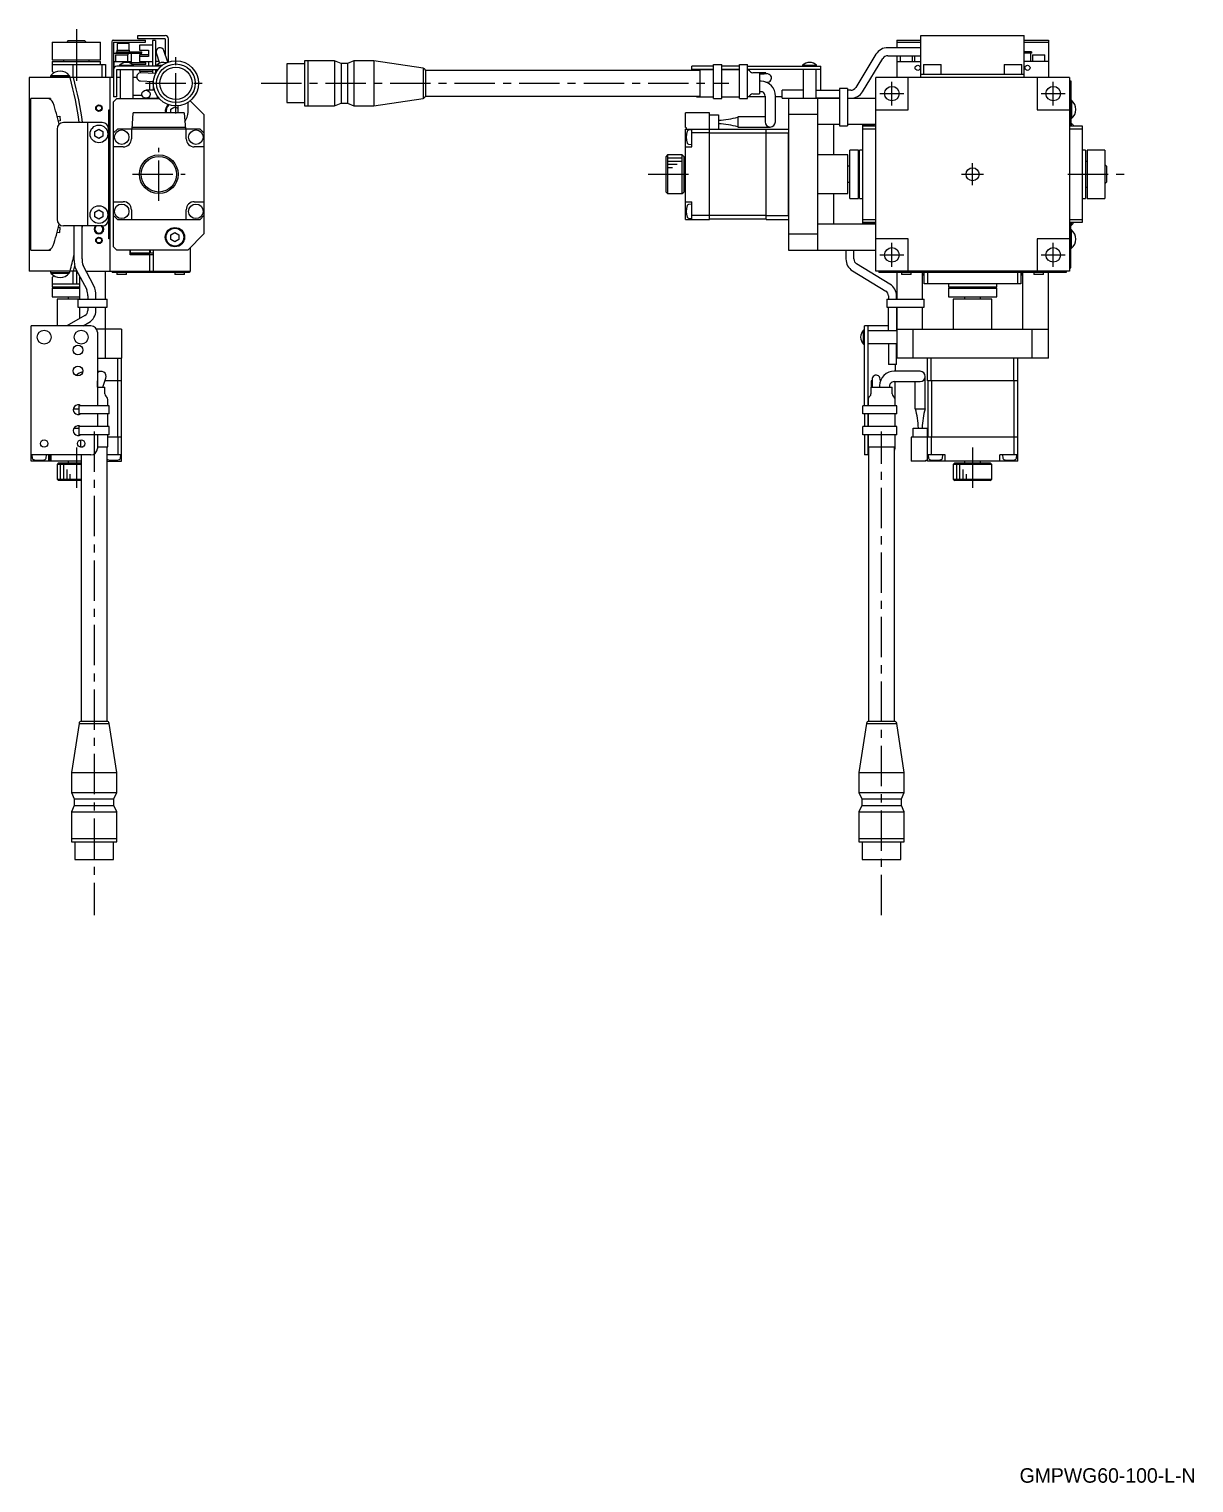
# Model space of a CAD drawing. Extents: x -286 to 426, y 17 to 540.
# Drawn here: x 65.2 to 426.1, y 16.9 to 467.7 of the extents above; entities that cross this region are included whole.
import ezdxf

# ---------------------------------------------------------------- set-up
doc = ezdxf.new("R2010")
doc.units = 0
doc.header["$LTSCALE"] = 10
doc.linetypes.add('CENTER', pattern=[2, 1.25, -0.25, 0.25, -0.25])
doc.layers.add('1', color=7, linetype='CONTINUOUS')
doc.styles.get("Standard").update_dxf_attribs({"font": 'FGP教科書体NT-M'})

msp = doc.modelspace()

# ---------------------------------------------------------------- linework, layer by layer
at = {"layer": '1', "color": 4, "linetype": 'CENTER'}
for p, q in [((79.820665, 467.715653), (79.820665, 451.681254)), ((110.670665, 441.49836), (110.670665, 460.298357)), ((101.270666, 450.898358), (120.070664, 450.898358)), ((137.04325, 450.898358), (282.04325, 450.898358)), ((332.543249, 443.998358), (332.543249, 451.398358)), ((382.543249, 443.998358), (382.543249, 451.398358)), ((328.843249, 447.698358), (336.243249, 447.698358)), ((378.843249, 447.698358), (386.243249, 447.698358)), ((105.370665, 414.498358), (105.370665, 430.898358)), ((357.543249, 419.298358), (357.543249, 426.098358)), ((97.170665, 422.698358), (113.570665, 422.698358)), ((257.04325, 422.698358), (272.04325, 422.698358)), ((354.143249, 422.698358), (360.943249, 422.698358)), ((387.04325, 422.698358), (407.04325, 422.698358)), ((332.543249, 393.998358), (332.543249, 401.398358)), ((382.543249, 393.998358), (382.543249, 401.398358)), ((328.843249, 397.698358), (336.243249, 397.698358)), ((378.843249, 397.698358), (386.243249, 397.698358)), ((85.320665, 342.948359), (85.320665, 192.948359)), ((329.343249, 192.948359), (329.343249, 342.948359)), ((79.820665, 337.948359), (79.820665, 322.948359)), ((357.543249, 337.948359), (357.543249, 322.948359))]:
    msp.add_line(p, q, dxfattribs=at)
at = {"layer": '1', "color": 7, "linetype": 'CONTINUOUS'}
for p, q in [((98.870665, 465.698358), (107.370665, 465.698358)), ((98.870665, 464.698358), (98.870665, 465.698358)), ((107.370665, 464.698358), (98.870665, 464.698358)), ((107.370665, 464.698358), (107.370665, 459.81915)), ((108.370665, 457.509711), (108.370665, 464.698358)), ((341.543249, 452.698358), (341.543249, 465.698358)), ((341.543249, 465.698358), (373.543249, 465.698358)), ((373.543249, 452.698358), (373.543249, 465.698358)), ((72.320665, 463.698358), (87.320665, 463.698358)), ((72.320665, 463.698358), (72.320665, 458.198358)), ((77.320665, 464.198358), (76.820665, 463.698358)), ((77.320665, 464.198358), (82.320665, 464.198358)), ((82.820665, 463.698358), (82.320665, 464.198358)), ((87.320665, 458.198358), (87.320665, 463.698358)), ((90.770665, 463.798358), (90.770665, 452.698358)), ((91.270665, 464.298358), (101.270665, 464.298358)), ((91.370665, 463.698358), (101.270665, 463.698358)), ((91.370665, 463.698358), (91.370665, 446.698358)), ((91.370665, 460.198358), (100.097692, 460.198358)), ((92.21529, 460.198358), (92.21529, 460.698358)), ((92.21529, 460.698358), (100.097692, 460.698358)), ((92.320665, 461.198358), (96.320665, 461.198358)), ((92.320665, 461.198358), (92.320665, 460.698358)), ((96.220665, 463.198358), (92.420665, 463.198358)), ((92.420665, 463.198358), (92.420665, 461.198358)), ((92.993595, 460.198358), (92.993595, 460.698358)), ((95.72454, 460.198358), (95.72454, 459.698358)), ((96.220665, 461.198358), (96.220665, 463.198358)), ((96.320665, 460.698358), (96.320665, 461.198358)), ((96.870665, 456.996435), (96.870665, 460.198358)), ((103.370665, 462.698358), (99.370665, 462.698358)), ((99.370665, 462.698358), (99.370665, 461.198358)), ((99.370665, 461.198358), (102.170665, 461.198358)), ((99.966958, 460.198358), (99.966958, 460.698358)), ((100.097692, 460.198358), (100.097692, 460.698358)), ((101.270665, 463.698358), (101.270665, 464.298358)), ((102.170665, 461.198358), (102.170665, 459.198358)), ((103.370665, 464.198358), (103.370665, 456.198358)), ((104.370665, 464.198358), (103.370665, 464.198358)), ((104.370665, 464.198358), (104.370665, 456.198358)), ((104.581844, 460.312087), (105.617666, 457.124159)), ((108.147642, 457.427857), (106.959486, 461.08463)), ((327.608701, 459.920433), (321.340752, 449.595377)), ((341.543249, 461.948358), (331.2753, 461.948358)), ((334.043249, 464.298358), (334.043249, 461.948358)), ((334.043249, 464.298358), (341.543249, 464.298358)), ((334.043249, 463.698358), (341.543249, 463.698358)), ((373.543249, 464.298358), (381.043249, 464.298358)), ((373.543249, 463.698358), (381.043249, 463.698358)), ((375.848102, 460.698358), (373.543249, 460.698358)), ((375.848102, 460.198358), (373.543249, 460.198358)), ((374.005187, 460.698358), (374.005187, 460.198358)), ((374.35381, 460.698358), (374.35381, 460.198358)), ((375.543249, 460.198358), (375.543249, 457.698358)), ((375.848102, 460.698358), (375.848102, 460.198358)), ((381.043249, 464.298358), (381.043249, 452.698358)), ((72.320665, 458.198358), (87.320665, 458.198358)), ((72.320665, 457.698358), (87.320665, 457.698358)), ((72.320665, 457.698358), (72.320665, 454.698358)), ((72.320665, 456.698358), (88.820665, 456.698358)), ((75.820665, 458.198358), (75.820665, 457.698358)), ((78.820665, 452.698358), (78.820665, 456.698358)), ((79.820665, 456.698358), (79.820665, 452.698358)), ((83.820665, 457.698358), (83.820665, 458.198358)), ((87.320665, 456.698358), (87.320665, 457.698358)), ((87.820665, 452.698358), (87.820665, 456.698358)), ((88.820665, 456.698358), (88.820665, 452.698358)), ((91.370665, 457.698358), (96.870665, 457.698358)), ((91.420665, 457.698358), (91.420665, 455.510608)), ((91.970665, 459.698358), (91.970665, 457.698358)), ((91.970665, 459.698358), (95.770665, 459.698358)), ((106.097921, 456.198358), (92.370665, 456.198358)), ((93.220665, 456.490606), (93.220665, 456.198358)), ((93.220665, 456.490606), (97.520665, 456.490606)), ((95.770665, 457.698358), (95.770665, 459.698358)), ((101.320665, 457.198358), (96.870665, 457.198358)), ((101.320665, 456.698358), (97.296801, 456.698358)), ((97.520665, 456.198358), (97.520665, 456.490606)), ((102.170665, 459.698358), (99.370665, 459.698358)), ((99.370665, 459.698358), (99.370665, 457.698358)), ((102.170665, 459.198358), (99.370665, 459.198358)), ((99.370665, 457.698358), (103.370665, 457.698358)), ((101.320665, 456.698358), (101.320665, 457.198358)), ((102.170665, 457.698358), (102.170665, 456.198358)), ((105.431096, 457.698358), (104.370665, 457.698358)), ((104.720665, 456.490606), (104.720665, 456.198358)), ((104.720665, 456.490606), (106.46035, 456.490606)), ((114.589847, 456.698358), (114.620665, 456.698358)), ((114.620665, 456.677414), (114.620665, 456.698358)), ((145.043251, 456.898356), (145.043251, 444.89836)), ((150.543252, 456.898356), (145.043251, 456.898356)), ((150.543252, 457.898357), (150.543252, 443.898359)), ((151.543254, 457.898357), (150.543252, 457.898357)), ((151.543254, 457.898357), (151.543254, 443.898359)), ((151.593254, 457.898357), (151.543254, 457.848357)), ((151.593254, 457.898357), (151.593254, 443.898359)), ((159.850254, 457.898357), (151.593254, 457.898357)), ((159.850254, 457.898357), (159.850254, 443.898359)), ((161.850254, 457.048358), (159.850254, 457.898357)), ((161.850254, 457.048358), (161.850254, 444.748358)), ((163.850254, 457.048358), (161.850254, 457.048358)), ((165.850254, 457.898357), (163.850254, 457.048358)), ((163.850254, 457.048358), (163.850254, 444.748358)), ((165.850254, 457.898357), (165.850254, 443.898359)), ((172.043253, 457.898357), (165.850254, 457.898357)), ((172.043253, 457.898357), (172.043253, 443.898359)), ((187.277235, 455.582684), (172.043253, 457.898357)), ((187.277235, 455.582684), (187.277235, 446.214033)), ((270.543249, 454.898358), (270.543249, 456.198358)), ((277.293249, 456.198358), (270.543249, 456.198358)), ((277.293253, 456.698358), (279.793253, 456.698359)), ((277.293253, 446.198358), (277.293253, 456.698358)), ((285.293249, 456.198358), (279.793249, 456.198358)), ((279.793253, 446.198359), (279.793253, 456.698359)), ((285.293253, 456.698358), (287.793253, 456.698359)), ((285.293253, 446.198358), (285.293253, 456.698358)), ((287.793249, 456.198358), (310.543249, 456.198358)), ((287.793253, 446.198359), (287.793253, 456.698359)), ((304.893249, 456.490606), (304.893249, 456.198358)), ((304.893249, 456.490606), (309.193249, 456.490606)), ((309.193249, 456.198358), (309.193249, 456.490606)), ((310.543249, 448.770133), (310.543249, 456.198358)), ((323.477797, 448.298058), (329.745746, 458.623114)), ((331.2753, 459.448358), (341.543249, 459.448358)), ((334.043249, 459.448358), (334.043249, 452.698358)), ((334.043249, 457.698358), (341.543249, 457.698358)), ((335.143249, 459.448358), (335.143249, 457.698358)), ((338.943249, 457.698358), (338.943249, 459.448358)), ((339.543249, 459.448358), (339.543249, 457.698358)), ((342.293249, 456.698358), (342.293249, 453.698358)), ((342.293249, 456.698358), (347.793249, 456.698358)), ((347.793249, 453.698358), (347.793249, 456.698358)), ((367.293249, 456.698358), (367.293249, 453.698358)), ((367.293249, 456.698358), (372.793249, 456.698358)), ((372.793249, 453.698358), (372.793249, 456.698358)), ((381.043249, 457.698358), (373.543249, 457.698358)), ((376.143249, 459.698358), (376.143249, 457.698358)), ((376.143249, 459.698358), (379.943249, 459.698358)), ((379.943249, 457.698358), (379.943249, 459.698358)), ((65.170665, 452.698358), (65.170665, 392.698358)), ((91.370665, 452.698358), (65.170665, 452.698358)), ((71.780665, 453.198359), (77.780665, 453.198359)), ((71.780666, 453.198359), (71.780666, 452.698358)), ((71.930665, 453.357914), (77.630665, 453.357914)), ((71.930666, 453.357914), (71.930666, 453.198358)), ((72.320665, 454.698358), (72.858894, 454.160129)), ((77.630665, 453.198358), (77.630665, 453.357914)), ((77.780665, 452.698358), (77.780665, 453.198359)), ((90.170665, 452.698358), (90.170665, 392.698358)), ((92.370665, 455.198358), (105.14708, 455.198358)), ((92.370665, 446.698358), (92.370665, 455.198358)), ((93.370665, 452.698358), (92.370665, 452.698358)), ((93.370665, 455.198358), (93.370665, 446.198358)), ((97.370665, 446.198358), (97.370665, 455.198358)), ((98.536769, 452.698358), (97.370665, 452.698358)), ((99.370665, 455.198358), (99.370665, 454.698358)), ((99.370665, 454.698358), (103.370665, 454.698358)), ((99.727041, 451.64912), (103.69748, 451.510469)), ((104.389333, 453.987833), (99.814289, 454.147597)), ((102.630455, 448.770133), (102.630455, 451.54773)), ((103.370665, 455.198358), (103.370665, 454.023406)), ((103.653889, 451.511991), (103.653889, 448.770133)), ((104.370665, 455.198358), (104.370665, 453.988485)), ((104.870665, 455.198358), (104.870665, 454.81754)), ((188.000909, 454.898358), (188.000909, 446.898358)), ((273.043253, 454.898358), (188.000909, 454.898358)), ((277.293253, 455.198358), (270.543249, 455.198358)), ((273.043253, 455.098358), (273.043253, 446.698358)), ((277.293253, 455.098358), (273.043253, 455.098358)), ((285.293253, 455.198358), (279.793249, 455.198358)), ((285.293253, 455.098358), (279.793249, 455.098358)), ((310.543249, 455.198358), (287.793249, 455.198358)), ((288.750359, 454.491252), (288.436146, 454.805465)), ((291.543249, 454.198358), (289.457466, 454.198358)), ((291.921397, 454.148358), (291.543211, 454.145887)), ((291.543249, 454.198358), (291.543249, 447.598358)), ((294.057335, 453.812347), (291.543249, 454.053412)), ((292.998333, 453.771218), (291.543249, 453.771218)), ((292.024171, 451.546888), (291.543249, 451.546888)), ((293.493249, 454.148358), (291.921397, 454.148358)), ((293.818831, 453.788486), (292.998331, 453.771218)), ((293.493249, 453.866435), (293.493249, 454.148358)), ((305.043249, 455.198358), (305.043249, 446.198358)), ((309.043249, 446.198358), (309.043249, 455.198358)), ((327.543249, 392.698358), (327.543249, 452.698358)), ((387.543249, 452.698358), (327.543249, 452.698358)), ((337.543249, 442.698358), (337.543249, 452.698358)), ((341.543249, 453.698358), (373.543249, 453.698358)), ((377.543249, 452.698358), (377.543249, 442.698358)), ((387.543249, 452.698358), (387.543249, 392.698358)), ((387.543249, 451.698358), (388.043249, 451.698358)), ((388.043249, 451.698358), (388.043249, 437.698358)), ((92.370665, 446.698358), (91.370665, 446.698358)), ((97.370665, 447.198358), (100.184401, 447.198358)), ((100.198842, 447.148358), (97.370665, 447.148358)), ((104.002034, 448.770133), (101.392276, 448.770133)), ((104.870665, 446.979177), (104.870665, 446.198358)), ((188.000909, 446.898358), (273.043253, 446.898358)), ((272.543249, 446.698358), (277.293249, 446.698358)), ((279.793249, 446.698358), (285.293249, 446.698358)), ((293.243249, 446.698358), (287.793249, 446.698358)), ((288.436146, 446.991252), (288.750359, 447.305465)), ((289.457466, 447.598358), (291.543249, 447.598358)), ((291.543249, 448.346888), (292.024171, 448.346888)), ((292.024171, 448.346888), (292.15329, 448.33892)), ((292.15329, 448.33892), (292.292315, 448.312214)), ((292.292315, 448.312214), (292.424769, 448.268317)), ((292.424769, 448.268317), (292.548125, 448.209664)), ((292.548125, 448.209664), (292.661373, 448.138614)), ((293.243249, 446.946888), (293.243249, 438.946888)), ((296.443249, 438.946888), (296.443249, 446.946888)), ((298.543249, 446.698358), (296.443249, 446.698358)), ((298.543249, 446.270133), (298.543249, 448.770133)), ((305.043249, 448.770133), (298.543249, 448.770133)), ((309.043249, 448.770133), (316.293249, 448.770133)), ((318.793249, 449.270133), (316.293249, 449.270133)), ((316.293249, 449.270133), (316.293249, 437.698358)), ((318.793249, 449.270133), (318.793249, 437.698358)), ((319.811198, 448.770133), (318.793249, 448.770133)), ((71.820665, 446.198358), (65.720665, 446.198358)), ((65.720665, 399.198358), (65.720665, 446.198358)), ((71.820665, 446.198358), (71.820665, 445.876287)), ((89.870665, 442.698358), (90.170665, 442.698358)), ((89.870665, 402.698358), (89.870665, 442.698358)), ((92.370665, 446.198358), (91.370665, 445.198358)), ((91.370665, 400.198358), (91.370665, 445.198358)), ((92.370665, 446.198358), (105.483181, 446.198358)), ((101.392276, 446.270133), (104.870665, 446.270133)), ((102.580446, 446.198358), (102.580446, 446.270133)), ((102.641127, 446.270133), (102.641127, 446.198358)), ((103.653889, 446.270133), (103.653889, 446.198358)), ((109.120665, 442.920046), (110.370665, 443.641734)), ((109.120665, 441.698358), (109.120665, 442.920046)), ((110.370665, 443.641734), (111.235206, 443.142591)), ((111.235206, 443.921161), (111.235206, 441.946888)), ((114.435206, 441.946888), (114.435206, 444.996815)), ((119.370665, 441.198358), (115.095093, 445.47393)), ((115.170665, 445.398358), (115.170665, 445.536457)), ((145.043251, 444.89836), (150.543252, 444.89836)), ((150.543252, 443.898359), (151.543254, 443.898359)), ((151.543254, 443.948359), (151.593254, 443.898359)), ((151.593254, 443.898359), (159.850254, 443.898359)), ((159.850254, 443.898359), (161.850254, 444.748358)), ((161.850254, 444.748358), (163.850254, 444.748358)), ((163.850254, 444.748358), (165.850254, 443.898359)), ((165.850254, 443.898359), (172.043253, 443.898359)), ((172.043253, 443.898359), (187.277235, 446.214033)), ((277.293253, 446.198358), (279.793253, 446.198359)), ((285.293253, 446.198358), (287.793253, 446.198359)), ((298.543249, 446.270133), (305.043249, 446.270133)), ((316.293249, 446.198358), (300.543249, 446.198358)), ((300.543249, 446.198358), (300.543249, 399.198358)), ((316.293249, 446.270133), (309.043249, 446.270133)), ((309.543249, 399.198358), (309.543249, 446.198358)), ((318.793249, 446.270133), (319.811198, 446.270133)), ((327.543249, 446.198358), (318.793249, 446.198358)), ((327.543249, 442.698358), (337.543249, 442.698358)), ((377.543249, 442.698358), (387.543249, 442.698358)), ((388.043249, 445.798358), (387.543249, 445.798358)), ((388.202804, 445.648358), (388.043249, 445.648358)), ((388.202804, 445.648358), (388.202804, 439.948358)), ((73.881157, 440.64433), (74.667529, 440.726981)), ((74.824322, 439.235198), (74.253837, 439.175238)), ((74.667529, 440.726981), (74.824322, 439.235198)), ((87.820665, 438.698358), (75.820665, 438.698358)), ((83.320665, 438.698358), (83.320665, 406.698358)), ((97.120665, 436.698358), (97.470295, 441.698358)), ((113.271031, 441.698358), (97.470299, 441.698358)), ((113.271035, 441.698358), (113.620665, 436.698358)), ((119.370665, 441.198358), (119.370665, 404.198358)), ((276.043249, 441.698358), (268.543249, 441.698358)), ((268.543249, 437.198358), (268.543249, 441.698358)), ((276.043249, 408.698358), (276.043249, 441.698358)), ((276.043249, 441.098358), (278.843249, 441.098358)), ((278.843249, 441.098358), (278.843249, 436.698358)), ((284.843249, 440.546888), (284.843249, 437.346888)), ((293.243249, 440.546888), (284.843249, 440.546888)), ((284.843249, 437.346888), (294.843249, 437.346888)), ((309.543249, 441.198358), (300.543249, 441.198358)), ((309.543249, 438.198358), (316.293249, 438.198358)), ((314.543249, 428.698358), (314.543249, 438.198358)), ((316.293249, 437.698358), (318.793249, 437.698358)), ((318.793249, 438.198358), (327.543249, 438.198358)), ((326.385367, 437.948358), (323.543249, 437.948358)), ((323.543249, 407.448358), (323.543249, 437.948358)), ((323.543249, 437.698358), (327.543249, 437.698358)), ((326.543249, 438.128179), (326.543249, 438.198358)), ((326.883695, 437.698358), (326.883695, 438.198358)), ((327.04325, 437.698358), (327.04325, 438.198358)), ((387.543249, 439.798358), (388.043249, 439.798358)), ((387.543249, 437.698358), (391.543249, 437.698358)), ((388.04325, 438.598358), (387.54325, 438.598358)), ((388.043249, 439.948358), (388.202804, 439.948358)), ((388.202805, 438.448358), (388.04325, 438.448358)), ((388.202805, 437.698358), (388.202805, 438.448358)), ((391.543249, 437.698358), (391.543249, 407.698358)), ((73.820665, 436.698358), (73.820665, 408.698358)), ((85.570665, 435.920046), (86.820665, 436.641734)), ((85.570665, 434.476671), (85.570665, 435.920046)), ((86.820665, 433.754983), (85.570665, 434.476671)), ((86.820665, 436.641734), (88.070665, 435.920046)), ((88.070665, 434.476671), (86.820665, 433.754983)), ((88.070665, 435.920046), (88.070665, 434.476671)), ((89.820665, 436.698358), (89.820665, 408.698358)), ((92.570665, 436.698358), (91.370665, 435.498358)), ((118.170665, 436.698358), (92.570665, 436.698358)), ((96.870665, 436.698358), (96.870665, 433.698358)), ((113.585702, 437.198358), (97.155628, 437.198358)), ((113.870665, 433.698358), (113.870665, 436.698358)), ((119.370665, 435.498358), (118.170665, 436.698358)), ((268.543249, 437.198358), (268.843249, 437.198358)), ((268.543249, 436.698358), (278.843249, 436.698358)), ((268.543249, 408.698358), (268.543249, 436.698358)), ((268.843249, 437.198358), (268.843249, 436.698358)), ((270.543249, 436.448358), (269.557969, 436.362158)), ((270.543249, 431.198358), (270.543249, 436.698358)), ((276.043249, 435.498358), (270.543249, 435.498358)), ((293.543249, 436.598358), (276.043249, 436.598358)), ((293.543249, 435.456937), (276.043249, 435.456937)), ((293.543249, 436.698358), (300.443249, 436.698358)), ((293.543249, 408.698358), (293.543249, 436.698358)), ((293.543249, 435.498358), (300.493249, 435.498358)), ((300.543249, 436.598358), (300.443249, 436.698358)), ((300.493249, 435.498358), (300.543249, 435.548358)), ((300.493249, 409.898358), (300.493249, 435.498358)), ((327.543249, 436.698358), (323.543249, 436.698358)), ((391.543249, 436.698358), (387.543249, 436.698358)), ((94.370665, 431.198358), (91.370665, 431.198358)), ((119.370665, 431.198358), (116.370665, 431.198358)), ((263.043249, 428.698358), (262.543249, 428.198358)), ((267.543249, 428.698358), (263.043249, 428.698358)), ((263.043249, 428.698358), (263.043249, 416.698358)), ((268.043249, 428.198358), (267.543249, 428.698358)), ((267.543249, 416.698358), (267.543249, 428.698358)), ((268.543249, 431.198358), (270.543249, 431.198358)), ((269.557969, 432.034559), (270.543249, 431.948358)), ((318.843249, 428.698358), (309.543249, 428.698358)), ((318.843249, 416.698358), (318.843249, 428.698358)), ((319.543249, 415.198358), (319.543249, 430.198358)), ((322.243249, 430.198358), (319.543249, 430.198358)), ((322.243249, 415.198358), (322.243249, 430.198358)), ((322.543249, 415.198358), (322.543249, 430.198358)), ((323.543249, 430.198358), (322.543249, 430.198358)), ((392.543249, 430.198358), (391.543249, 430.198358)), ((392.543249, 430.198358), (392.543249, 415.198358)), ((393.043249, 430.198358), (393.043249, 415.198358)), ((398.543249, 430.198358), (393.043249, 430.198358)), ((398.543249, 430.198358), (398.543249, 415.198358)), ((262.543249, 417.198358), (262.543249, 428.198358)), ((268.043249, 428.198358), (268.043249, 417.198358)), ((268.543249, 425.198358), (268.043249, 425.198358)), ((319.543249, 425.198358), (318.843249, 425.198358)), ((322.543249, 426.698358), (322.243249, 426.698358)), ((393.043249, 426.698358), (392.543249, 426.698358)), ((399.043249, 425.198358), (398.543249, 425.698358)), ((399.043249, 425.198358), (399.043249, 420.198358)), ((268.043249, 420.198358), (268.543249, 420.198358)), ((318.843249, 420.198358), (319.543249, 420.198358)), ((398.543249, 419.698358), (399.043249, 420.198358)), ((262.543249, 417.198358), (263.043249, 416.698358)), ((263.043249, 416.698358), (267.543249, 416.698358)), ((267.543249, 416.698358), (268.043249, 417.198358)), ((309.543249, 416.698358), (318.843249, 416.698358)), ((314.543249, 407.198358), (314.543249, 416.698358)), ((319.543249, 415.198358), (322.243249, 415.198358)), ((322.243249, 418.698358), (322.543249, 418.698358)), ((322.543249, 415.198358), (323.543249, 415.198358)), ((391.543249, 415.198358), (392.543249, 415.198358)), ((392.543249, 418.698358), (393.043249, 418.698358)), ((393.043249, 415.198358), (398.543249, 415.198358)), ((85.570665, 410.920046), (86.820665, 411.641734)), ((85.570665, 409.476671), (85.570665, 410.920046)), ((86.820665, 411.641734), (88.070665, 410.920046)), ((88.070665, 410.920046), (88.070665, 409.476671)), ((91.370665, 414.198358), (94.370665, 414.198358)), ((96.870665, 411.698358), (96.870665, 408.698358)), ((113.870665, 408.698358), (113.870665, 411.698358)), ((116.370665, 414.198358), (119.370665, 414.198358)), ((268.543249, 414.198358), (270.543249, 414.198358)), ((270.543249, 413.448358), (269.557969, 413.362158)), ((270.543249, 408.698358), (270.543249, 414.198358)), ((74.824322, 406.161519), (74.253837, 406.221479)), ((74.667529, 404.669736), (74.824322, 406.161519)), ((87.820665, 406.698358), (75.820665, 406.698358)), ((79.070665, 406.698358), (79.070665, 396.430409)), ((81.570665, 396.430409), (81.570665, 406.698358)), ((86.820665, 408.754983), (85.570665, 409.476671)), ((88.070665, 409.476671), (86.820665, 408.754983)), ((91.370665, 409.898358), (92.570665, 408.698358)), ((92.570665, 408.698358), (118.170665, 408.698358)), ((118.170665, 408.698358), (119.370665, 409.898358)), ((268.543249, 408.698358), (276.043249, 408.698358)), ((269.557969, 409.034559), (270.543249, 408.948358)), ((276.043249, 409.898358), (270.543249, 409.898358)), ((293.543249, 409.93978), (276.043249, 409.93978)), ((293.543249, 408.798358), (276.043249, 408.798358)), ((293.543249, 409.898358), (300.493249, 409.898358)), ((293.543249, 408.698358), (300.443249, 408.698358)), ((300.443249, 408.698358), (300.543249, 408.798358)), ((300.543249, 409.848358), (300.493249, 409.898358)), ((327.543249, 407.198358), (309.543249, 407.198358)), ((323.543249, 408.698358), (327.543249, 408.698358)), ((327.543249, 407.698358), (323.543249, 407.698358)), ((323.543249, 407.448358), (326.385366, 407.448358)), ((326.543249, 407.198358), (326.543249, 407.268537)), ((326.883695, 407.698358), (326.883695, 407.198358)), ((327.04325, 407.698358), (327.04325, 407.198358)), ((387.543249, 408.698358), (391.543249, 408.698358)), ((391.543249, 407.698358), (387.543249, 407.698358)), ((387.54325, 406.798358), (388.04325, 406.798358)), ((388.043249, 393.698358), (388.043249, 407.698358)), ((388.04325, 406.948358), (388.202805, 406.948358)), ((388.202805, 407.698358), (388.202805, 406.948358)), ((73.881157, 404.752387), (74.667529, 404.669736)), ((90.170665, 402.698358), (89.870665, 402.698358)), ((109.120665, 403.920046), (110.370665, 404.641734)), ((109.120665, 402.476671), (109.120665, 403.920046)), ((110.370665, 401.754983), (109.120665, 402.476671)), ((110.370665, 404.641734), (111.620665, 403.920046)), ((111.620665, 402.476671), (110.370665, 401.754983)), ((111.620665, 403.920046), (111.620665, 402.476671)), ((114.370665, 399.198358), (119.370665, 404.198358)), ((300.543249, 404.198358), (309.543249, 404.198358)), ((337.543249, 402.698358), (327.543249, 402.698358)), ((337.543249, 392.698358), (337.543249, 402.698358)), ((387.543249, 402.698358), (377.543249, 402.698358)), ((377.543249, 402.698358), (377.543249, 392.698358)), ((388.043249, 405.598358), (387.543249, 405.598358)), ((388.202804, 405.448358), (388.043249, 405.448358)), ((388.202804, 399.748358), (388.202804, 405.448358)), ((65.720665, 399.198358), (71.820665, 399.198358)), ((71.820665, 399.198358), (71.820665, 399.52043)), ((91.370665, 400.198358), (92.370665, 399.198358)), ((114.370665, 399.198358), (92.370665, 399.198358)), ((96.482259, 397.698358), (96.482259, 399.198358)), ((103.653889, 397.698358), (96.482259, 397.698358)), ((96.493398, 398.199633), (96.493398, 399.198358)), ((96.493398, 398.199633), (96.532249, 398.248358)), ((103.653889, 398.198358), (96.493689, 398.198358)), ((96.532249, 399.198358), (96.532249, 398.248358)), ((96.532249, 398.248358), (102.580446, 398.248358)), ((97.219657, 398.198358), (97.203997, 397.698358)), ((97.828309, 397.698358), (97.814609, 398.198358)), ((99.864214, 398.198358), (99.864214, 397.698358)), ((102.580446, 398.248358), (102.580446, 399.198358)), ((102.641127, 398.19949), (102.580446, 398.248358)), ((102.630455, 392.698358), (102.630455, 397.698358)), ((102.641127, 399.198358), (102.641127, 398.19949)), ((103.653889, 399.198358), (103.653889, 392.698358)), ((115.170665, 392.698358), (115.170665, 399.998358)), ((300.543249, 399.198358), (327.543249, 399.198358)), ((318.293249, 399.198358), (318.293249, 396.430409)), ((320.793249, 396.430409), (320.793249, 399.198358)), ((387.543249, 399.598358), (388.043249, 399.598358)), ((388.043249, 399.748358), (388.202804, 399.748358)), ((79.973346, 392.698358), (65.170665, 392.698358)), ((71.780665, 392.698359), (71.780665, 392.198358)), ((71.780665, 392.198359), (77.780665, 392.198359)), ((71.930665, 392.198359), (71.930665, 392.038803)), ((77.630665, 392.038803), (77.630665, 392.198359)), ((77.780665, 392.198358), (77.780665, 392.698359)), ((78.820665, 388.698358), (78.820665, 392.698358)), ((79.68212, 393.242468), (83.036934, 386.974519)), ((79.820665, 392.698358), (79.820665, 388.698358)), ((85.241075, 388.154249), (81.886261, 394.422198)), ((82.808917, 392.698358), (115.170665, 392.698358)), ((88.820665, 383.948358), (88.820665, 392.698358)), ((90.870665, 392.698358), (90.870665, 392.198358)), ((114.870665, 392.198358), (90.870665, 392.198358)), ((92.370665, 392.198358), (92.370665, 391.598358)), ((95.370665, 391.598358), (95.370665, 392.198358)), ((103.798582, 392.698358), (103.798582, 392.198358)), ((110.370665, 392.198358), (110.370665, 391.598358)), ((113.370665, 391.598358), (113.370665, 392.198358)), ((114.870665, 392.698358), (114.870665, 392.198358)), ((320.321174, 392.76381), (330.64623, 386.495861)), ((331.943549, 388.632907), (321.618493, 394.900856)), ((387.543249, 392.698358), (327.543249, 392.698358)), ((328.543249, 392.698358), (328.543249, 392.198358)), ((386.543249, 392.198358), (328.543249, 392.198358)), ((334.043249, 392.198358), (334.043249, 383.948358)), ((335.543249, 392.198358), (335.543249, 391.598358)), ((338.543249, 391.598358), (338.543249, 392.198358)), ((342.043249, 383.948358), (342.043249, 392.198358)), ((342.543249, 388.698358), (342.543249, 392.198358)), ((343.543249, 392.198358), (343.543249, 388.698358)), ((371.543249, 388.698358), (371.543249, 392.198358)), ((372.543249, 392.198358), (372.543249, 388.698358)), ((373.043249, 392.198358), (373.043249, 374.698358)), ((376.543249, 392.198358), (376.543249, 391.598358)), ((379.543249, 391.598358), (379.543249, 392.198358)), ((381.043249, 365.698358), (381.043249, 392.198358)), ((386.543249, 392.698358), (386.543249, 392.198358)), ((387.543249, 393.698358), (388.043249, 393.698358)), ((71.930665, 392.038804), (77.630665, 392.038804)), ((72.858894, 391.236587), (72.320665, 390.698358)), ((72.320665, 390.698358), (72.320665, 387.698358)), ((72.320665, 388.698358), (80.820665, 388.698358)), ((80.820665, 387.698358), (72.320665, 387.698358)), ((75.820665, 387.698358), (75.820665, 387.398358)), ((80.820665, 391.115274), (80.820665, 383.948358)), ((95.370665, 391.598358), (92.370665, 391.598358)), ((113.370665, 391.598358), (110.370665, 391.598358)), ((338.543249, 391.598358), (335.543249, 391.598358)), ((342.543249, 392.038803), (342.043249, 392.038803)), ((372.543249, 388.698358), (342.543249, 388.698358)), ((350.043249, 388.698358), (350.043249, 387.698358)), ((365.043249, 387.698358), (350.043249, 387.698358)), ((353.543249, 387.698358), (353.543249, 387.398358)), ((361.543249, 387.398358), (361.543249, 387.698358)), ((365.043249, 387.698358), (365.043249, 388.698358)), ((372.543249, 392.038803), (373.043249, 392.038803)), ((379.543249, 391.598358), (376.543249, 391.598358)), ((72.320665, 387.398358), (80.820665, 387.398358)), ((72.320665, 387.398358), (72.320665, 384.698358)), ((72.320665, 384.698358), (80.820665, 384.698358)), ((73.820665, 383.998358), (73.820665, 375.698358)), ((80.820665, 383.998358), (73.820665, 383.998358)), ((77.320665, 384.698358), (77.320665, 383.998358)), ((80.320665, 383.948358), (80.320665, 381.448358)), ((80.320665, 383.948358), (89.320665, 383.948358)), ((83.35253, 384.966308), (83.35253, 383.948358)), ((85.85253, 383.948358), (85.85253, 384.966308)), ((89.320665, 381.448358), (89.320665, 383.948358)), ((330.971475, 383.948358), (330.971475, 381.448358)), ((330.971475, 383.948358), (342.543249, 383.948358)), ((331.471475, 384.966308), (331.471475, 383.948358)), ((333.971475, 383.948358), (333.971475, 384.966308)), ((342.543249, 381.448358), (342.543249, 383.948358)), ((350.043249, 387.398358), (365.043249, 387.398358)), ((350.043249, 387.398358), (350.043249, 384.698358)), ((350.043249, 384.698358), (365.043249, 384.698358)), ((363.543249, 383.998358), (351.543249, 383.998358)), ((351.543249, 383.998358), (351.543249, 374.698358)), ((355.043249, 384.698358), (355.043249, 383.998358)), ((360.043249, 383.998358), (360.043249, 384.698358)), ((363.543249, 374.698358), (363.543249, 383.998358)), ((365.043249, 384.698358), (365.043249, 387.398358)), ((82.47753, 378.914865), (76.906378, 375.698358)), ((80.320665, 381.448358), (89.320665, 381.448358)), ((80.820665, 381.448358), (80.820665, 377.958273)), ((83.35253, 381.448358), (83.35253, 380.430409)), ((85.85253, 380.430409), (85.85253, 381.448358)), ((88.820665, 365.698358), (88.820665, 381.448358)), ((330.971475, 381.448358), (342.543249, 381.448358)), ((331.471475, 374.198358), (331.471475, 381.448358)), ((333.971475, 381.448358), (333.971475, 374.198358)), ((334.043249, 381.448358), (334.043249, 365.698358)), ((342.043249, 374.698358), (342.043249, 381.448358)), ((84.320665, 375.698358), (65.820665, 375.698358)), ((65.820665, 333.698358), (65.820665, 375.698358)), ((81.906378, 375.698358), (83.72753, 376.749801)), ((93.820665, 374.698358), (86.052716, 374.698358)), ((93.820665, 374.698358), (93.820665, 365.698358)), ((324.043249, 374.348358), (323.751001, 374.348358)), ((323.751001, 370.048358), (323.751001, 374.348358)), ((331.471475, 375.698358), (324.043249, 375.698358)), ((324.043249, 350.948358), (324.043249, 375.698358)), ((325.043249, 375.698358), (325.043249, 350.948362)), ((334.043249, 374.198358), (325.043249, 374.198358)), ((334.043249, 374.698358), (381.043249, 374.698358)), ((339.043249, 374.698358), (339.043249, 365.698358)), ((376.043249, 365.698358), (376.043249, 374.698358)), ((86.320665, 373.698358), (86.320665, 350.948358)), ((323.751001, 370.048358), (324.043249, 370.048358)), ((325.043249, 370.198358), (334.043249, 370.198358)), ((331.471475, 370.198358), (331.471475, 363.698358)), ((333.971475, 363.698358), (333.971475, 370.198358)), ((86.320665, 365.698358), (93.820665, 365.698358)), ((92.620665, 365.598358), (86.320665, 365.598358)), ((92.720665, 365.698358), (92.620665, 365.598358)), ((92.620665, 358.698358), (92.620665, 365.598358)), ((93.820665, 365.648358), (93.770665, 365.698358)), ((93.820665, 358.698358), (93.820665, 365.648358)), ((381.043249, 365.698358), (334.043249, 365.698358)), ((343.643249, 365.698358), (343.543249, 365.598358)), ((343.543249, 358.698358), (343.543249, 365.598358)), ((344.743249, 365.648358), (344.693249, 365.698358)), ((344.743249, 358.698358), (344.743249, 365.648358)), ((370.343249, 365.648358), (344.743249, 365.648358)), ((370.393249, 365.698358), (370.343249, 365.648358)), ((370.343249, 358.698358), (370.343249, 365.648358)), ((371.543249, 365.598358), (371.443249, 365.698358)), ((371.543249, 358.698358), (371.543249, 365.598358)), ((86.320665, 361.598358), (87.485206, 361.598358)), ((333.971475, 363.698358), (331.471475, 363.698358)), ((341.29472, 361.598358), (333.29472, 361.598358)), ((333.543249, 363.698358), (333.543249, 361.598358)), ((86.320665, 356.698358), (88.620665, 356.698358)), ((86.370547, 358.153442), (86.321053, 358.622837)), ((86.370547, 356.698358), (86.370547, 358.153442)), ((87.98676, 356.698281), (88.988714, 359.451126)), ((88.620665, 354.612576), (88.620665, 356.698358)), ((93.820665, 358.698358), (88.714729, 358.698358)), ((92.579244, 358.698358), (92.579244, 341.198358)), ((93.720665, 358.698358), (93.720665, 341.198358)), ((326.043249, 356.698358), (332.643249, 356.698358)), ((326.043249, 356.698358), (326.043249, 354.612576)), ((326.093249, 358.648358), (326.093249, 357.076506)), ((326.375173, 358.648358), (326.093249, 358.648358)), ((326.093249, 357.076506), (326.095721, 356.698321)), ((326.42926, 359.212445), (326.188196, 356.698358)), ((326.453122, 358.973941), (326.470389, 358.153441)), ((326.470389, 358.153442), (326.470389, 356.698358)), ((328.69472, 357.179281), (328.69472, 356.698358)), ((331.89472, 357.179281), (331.902687, 357.3084)), ((331.89472, 356.698358), (331.89472, 357.179281)), ((331.902687, 357.3084), (331.929394, 357.447425)), ((331.929394, 357.447425), (331.973291, 357.579879)), ((331.973291, 357.579879), (332.031944, 357.703234)), ((332.031944, 357.703234), (332.102993, 357.816483)), ((332.643249, 354.612576), (332.643249, 356.698358)), ((333.29472, 358.398358), (341.29472, 358.398358)), ((333.543249, 350.948358), (333.543249, 358.398358)), ((339.69472, 358.398358), (339.69472, 349.998358)), ((342.89472, 349.998358), (342.89472, 359.998358)), ((371.543249, 358.698358), (343.543249, 358.698358)), ((343.643249, 358.698358), (343.643249, 341.198358)), ((344.78467, 358.698358), (344.78467, 341.198358)), ((370.301828, 358.698358), (370.301828, 341.198358)), ((371.443249, 358.698358), (371.443249, 341.198358)), ((89.227772, 353.591255), (88.913558, 353.905469)), ((89.520665, 350.948358), (89.520665, 352.884148)), ((325.143249, 352.884148), (325.143249, 350.948362)), ((325.750356, 353.905469), (325.436142, 353.591255)), ((333.250356, 353.591255), (332.936142, 353.905469)), ((78.850971, 349.998358), (80.620665, 349.998358)), ((80.620665, 350.948362), (80.620665, 348.448362)), ((90.020665, 350.948362), (80.620665, 350.948362)), ((90.020665, 348.448362), (80.620665, 348.448362)), ((81.029496, 348.376858), (81.021731, 348.448122)), ((81.120665, 350.967216), (81.120665, 350.948358)), ((81.120665, 348.448358), (81.120665, 348.429501)), ((86.320665, 348.448362), (86.320665, 344.448358)), ((89.520665, 344.448358), (89.520665, 348.448358)), ((90.020665, 348.448362), (90.020665, 350.948362)), ((323.543249, 348.448362), (323.543249, 350.948362)), ((334.043249, 350.948362), (323.543249, 350.948362)), ((334.043249, 348.448362), (323.543249, 348.448362)), ((324.043249, 348.448362), (324.043249, 344.448358)), ((325.043249, 348.448362), (325.043249, 344.448362)), ((325.143249, 348.448362), (325.143249, 344.448362)), ((333.543249, 344.448358), (333.543249, 348.448358)), ((334.043249, 348.448362), (334.043249, 350.948362)), ((339.69472, 349.998358), (342.89472, 349.998358)), ((79.051807, 343.998358), (80.620665, 343.998358)), ((80.620665, 344.448362), (80.620665, 341.948362)), ((90.020665, 344.448362), (80.620665, 344.448362)), ((81.120665, 344.467216), (81.120665, 344.448358)), ((90.020665, 341.948362), (90.020665, 344.448362)), ((323.543249, 341.948362), (323.543249, 344.448362)), ((334.043249, 344.448362), (323.543249, 344.448362)), ((334.043249, 341.948362), (334.043249, 344.448362)), ((339.143249, 341.198358), (339.143249, 343.998358)), ((339.143249, 343.998358), (343.543249, 343.998358)), ((343.543249, 333.698358), (343.543249, 343.998358)), ((90.020665, 341.948362), (80.620665, 341.948362)), ((81.120665, 341.948358), (81.120665, 341.929501)), ((81.120665, 340.330834), (81.120665, 338.198362)), ((81.120665, 338.198362), (81.888562, 338.198362)), ((81.320665, 338.198362), (81.320665, 338.048358)), ((86.320665, 341.948362), (86.320665, 337.698358)), ((86.320665, 338.198362), (89.520665, 338.198362)), ((89.320665, 253.156019), (89.320665, 338.198362)), ((89.520665, 338.198362), (89.520665, 341.948358)), ((93.820665, 341.198358), (89.520665, 341.198358)), ((92.620665, 341.198358), (92.620665, 335.698358)), ((93.820665, 333.698358), (93.820665, 341.198358)), ((334.043249, 341.948362), (323.543249, 341.948362)), ((324.043249, 341.948362), (324.043249, 335.698358)), ((325.043249, 341.948362), (325.043249, 335.698358)), ((325.143249, 341.948362), (325.143249, 338.198362)), ((325.143249, 338.198362), (333.543249, 338.198362)), ((325.343249, 338.198362), (325.343249, 253.156019)), ((333.343249, 253.156019), (333.343249, 338.198362)), ((333.543249, 337.698358), (333.543249, 341.948358)), ((338.543249, 341.198358), (338.543249, 333.698358)), ((371.543249, 341.198358), (338.543249, 341.198358)), ((344.743249, 341.198358), (344.743249, 335.698358)), ((370.343249, 341.198358), (370.343249, 335.698358)), ((371.543249, 333.698358), (371.543249, 341.198358)), ((84.320665, 335.698358), (65.820665, 335.698358)), ((81.320665, 333.698358), (65.820665, 333.698358)), ((66.070665, 335.698358), (66.156866, 334.713079)), ((70.484464, 334.713079), (70.570665, 335.698358)), ((71.320665, 333.698358), (71.320665, 335.698358)), ((71.570665, 335.698358), (71.570665, 333.998358)), ((71.570665, 333.998358), (71.605628, 333.998358)), ((71.605628, 333.698358), (71.605628, 333.998358)), ((71.920299, 335.698358), (71.920299, 333.698358)), ((77.320665, 333.698358), (77.320665, 333.198358)), ((81.320665, 335.698358), (81.320665, 253.156019)), ((93.820665, 335.698358), (89.320665, 335.698358)), ((89.320665, 333.698358), (93.820665, 333.698358)), ((93.484464, 334.713079), (93.570665, 335.698358)), ((325.343249, 335.698358), (324.043249, 335.698358)), ((343.043249, 333.698358), (338.543249, 333.698358)), ((343.043249, 333.998358), (343.543249, 333.998358)), ((343.043249, 333.698358), (343.043249, 333.998358)), ((349.043249, 335.698358), (343.543249, 335.698358)), ((371.543249, 333.698358), (343.543249, 333.698358)), ((343.793249, 335.698358), (343.87945, 334.713079)), ((348.207048, 334.713079), (348.293249, 335.698358)), ((349.043249, 333.698358), (349.043249, 335.698358)), ((355.043249, 333.698358), (355.043249, 333.198358)), ((360.043249, 333.198358), (360.043249, 333.698358)), ((366.043249, 333.698358), (366.043249, 335.698358)), ((371.543249, 335.698358), (366.043249, 335.698358)), ((366.793249, 335.698358), (366.87945, 334.713079)), ((371.207048, 334.713079), (371.293249, 335.698358)), ((74.320665, 333.198358), (73.820665, 332.698358)), ((81.320665, 332.698358), (73.820665, 332.698358)), ((73.820665, 332.698358), (73.820665, 328.198358)), ((74.320665, 333.198358), (81.320665, 333.198358)), ((352.043249, 333.198358), (351.543249, 332.698358)), ((351.543249, 332.698358), (351.543249, 328.198358)), ((363.543249, 332.698358), (351.543249, 332.698358)), ((352.043249, 333.198358), (363.043249, 333.198358)), ((363.543249, 332.698358), (363.043249, 333.198358)), ((363.543249, 328.198358), (363.543249, 332.698358)), ((73.820665, 328.198358), (81.320665, 328.198358)), ((73.820665, 328.198358), (74.320665, 327.698358)), ((81.320665, 327.698358), (74.320665, 327.698358)), ((351.543249, 328.198358), (352.043249, 327.698358)), ((351.543249, 328.198358), (363.543249, 328.198358)), ((363.043249, 327.698358), (352.043249, 327.698358)), ((363.043249, 327.698358), (363.543249, 328.198358)), ((81.320665, 253.156019), (89.320665, 253.156019)), ((325.343249, 253.156019), (333.343249, 253.156019)), ((80.636339, 252.432345), (78.320666, 237.198362)), ((80.636339, 252.432345), (90.004991, 252.432345)), ((92.320664, 237.198362), (90.004991, 252.432345)), ((324.658923, 252.432345), (322.34325, 237.198362)), ((324.658923, 252.432345), (334.027575, 252.432345)), ((336.343248, 237.198362), (334.027575, 252.432345)), ((78.320666, 237.198362), (78.320666, 231.005363)), ((78.320666, 237.198362), (92.320664, 237.198362)), ((92.320664, 231.005363), (92.320664, 237.198362)), ((322.34325, 237.198362), (336.343248, 237.198362)), ((322.34325, 237.198362), (322.34325, 231.005363)), ((336.343248, 231.005363), (336.343248, 237.198362)), ((78.320666, 231.005363), (79.170665, 229.005363)), ((78.320666, 231.005363), (92.320664, 231.005363)), ((91.470665, 229.005363), (92.320664, 231.005363)), ((322.34325, 231.005363), (336.343248, 231.005363)), ((322.34325, 231.005363), (323.193249, 229.005363)), ((335.493249, 229.005363), (336.343248, 231.005363)), ((79.170665, 227.005363), (78.320666, 225.005363)), ((79.170665, 229.005363), (79.170665, 227.005363)), ((79.170665, 229.005363), (91.470665, 229.005363)), ((79.170665, 227.005363), (91.470665, 227.005363)), ((91.470665, 227.005363), (91.470665, 229.005363)), ((92.320664, 225.005363), (91.470665, 227.005363)), ((323.193249, 227.005363), (322.34325, 225.005363)), ((323.193249, 229.005363), (335.493249, 229.005363)), ((323.193249, 229.005363), (323.193249, 227.005363)), ((323.193249, 227.005363), (335.493249, 227.005363)), ((335.493249, 227.005363), (335.493249, 229.005363)), ((336.343248, 225.005363), (335.493249, 227.005363)), ((78.320666, 225.005363), (78.320666, 216.748363)), ((78.320666, 225.005363), (92.320664, 225.005363)), ((92.320664, 216.748363), (92.320664, 225.005363)), ((322.34325, 225.005363), (336.343248, 225.005363)), ((322.34325, 225.005363), (322.34325, 216.748363)), ((336.343248, 216.748363), (336.343248, 225.005363)), ((78.320666, 216.748363), (78.370666, 216.698363)), ((78.320666, 216.748363), (92.320664, 216.748363)), ((78.320666, 216.698363), (78.320666, 215.698361)), ((78.320666, 216.698363), (92.320664, 216.698363)), ((92.270664, 216.698363), (92.320664, 216.748363)), ((92.320664, 215.698361), (92.320664, 216.698363)), ((322.34325, 216.748363), (336.343248, 216.748363)), ((322.34325, 216.748363), (322.39325, 216.698363)), ((322.34325, 216.698363), (336.343248, 216.698363)), ((322.34325, 216.698363), (322.34325, 215.698361)), ((336.293248, 216.698363), (336.343248, 216.748363)), ((336.343248, 215.698361), (336.343248, 216.698363)), ((78.320666, 215.698361), (92.320664, 215.698361)), ((79.320667, 215.698361), (79.320667, 210.19836)), ((91.320663, 210.19836), (91.320663, 215.698361)), ((322.34325, 215.698361), (336.343248, 215.698361)), ((323.343251, 215.698361), (323.343251, 210.19836)), ((335.343247, 210.19836), (335.343247, 215.698361)), ((79.320667, 210.19836), (91.320663, 210.19836)), ((323.343251, 210.19836), (335.343247, 210.19836))]:
    msp.add_line(p, q, dxfattribs=at)
at = {"layer": '1', "color": 9, "linetype": 'CONTINUOUS'}
for p, q in [((267.543249, 427.698358), (263.043249, 427.698358)), ((267.543249, 426.698358), (263.043249, 426.698358)), ((266.043249, 425.698358), (263.043249, 425.698358)), ((264.543249, 424.698358), (263.043249, 424.698358)), ((99.859429, 397.698358), (99.859429, 398.198358)), ((74.820665, 332.698358), (74.820665, 328.198358)), ((75.820665, 332.698358), (75.820665, 328.198358)), ((76.820665, 331.198358), (76.820665, 328.198358)), ((77.820665, 329.758358), (77.820665, 328.198358)), ((352.543249, 332.698358), (352.543249, 328.198358)), ((353.543249, 332.698358), (353.543249, 328.198358)), ((354.543249, 331.198358), (354.543249, 328.198358)), ((355.543249, 329.698358), (355.543249, 328.198358))]:
    msp.add_line(p, q, dxfattribs=at)
at = {"layer": '1', "color": 7, "linetype": 'CONTINUOUS'}
for centre, radius in [((110.670665, 450.898358), 6.999999), ((110.670665, 450.898358), 5.999998), ((110.670665, 450.898358), 5), ((340.543249, 455.698358), 0.8), ((374.543249, 455.698358), 0.8), ((101.392276, 447.520133), 1.25), ((332.543249, 447.698358), 2.25), ((382.543249, 447.698358), 2.25), ((86.820665, 443.198358), 0.8), ((86.820665, 435.198358), 2.75), ((93.870665, 434.198358), 2.25), ((116.870665, 434.198358), 2.25), ((105.370665, 422.698358), 6), ((105.370665, 422.698358), 5.5), ((357.543249, 422.698358), 2), ((86.820665, 410.198358), 2.75), ((93.870665, 411.198358), 2.25), ((116.870665, 411.198358), 2.25), ((110.370665, 403.198358), 3), ((110.370665, 403.198358), 2.75), ((86.820665, 402.198358), 0.8), ((332.543249, 397.698358), 2.25), ((382.543249, 397.698358), 2.25), ((69.820665, 372.198358), 2.15), ((81.320665, 372.198358), 2.15), ((80.320665, 368.198358), 1.5), ((80.320665, 361.698358), 1.5), ((69.820665, 339.198358), 1.15), ((81.320665, 339.198358), 1.15)]:
    msp.add_circle(centre, radius, dxfattribs=at)
at = {"layer": '1', "color": 9, "linetype": 'CONTINUOUS'}
for centre in [(86.820665, 443.198358), (86.820665, 402.198358)]:
    msp.add_circle(centre, 1, dxfattribs=at)
at = {"layer": '1', "color": 7, "linetype": 'CONTINUOUS'}
for centre, radius, start, end in [((107.370665, 464.698358), 1, 0, 90), ((91.270665, 463.798358), 0.5, 90, 180), ((105.770665, 460.698358), 1.25, 18, 198), ((331.249853, 457.665701), 4.282733, 89.659559, 148.232714), ((92.370665, 455.198358), 1, 90, 180), ((95.370665, 454.398358), 3, 44.220044, 135.779956), ((106.870665, 454.398358), 3, 72.78216, 135.779956), ((187.043252, 454.610441), 1.000002, 16.733256, 76.468302), ((307.043249, 454.398358), 3, 44.220044, 135.779956), ((331.247807, 457.669213), 1.779358, 89.114705, 147.581931), ((74.780665, 450.998359), 3.7, 39.621835, 140.378165), ((-34.679335, 422.698358), 116.5, 7.893898, 14.922409), ((-34.679335, 422.698358), 117.5, 7.826293, 14.792497), ((99.770665, 452.898358), 1.25, 88, 268), ((287.729039, 454.098358), 1, 45, 86.318505), ((289.457466, 455.198358), 1, 225, 270), ((291.935637, 447.0392), 4.508557, 358.826795, 88.874813), ((293.654877, 454.000815), 2.728427, 267.06092483, 287.3730147), ((293.95516, 452.457619), 1.358575, 64.15883439, 85.68686298), ((293.996228, 452.556046), 1.252104, 292.21174034, 63.88701172), ((187.043252, 447.186275), 1.000002, 283.531698, 343.266744), ((272.543249, 448.698358), 2, 244.158067, 270), ((287.729039, 447.698358), 1, 273.681495, 315), ((289.457466, 446.598358), 1, 90, 135), ((291.787372, 446.973954), 1.456129, 358.93494433, 53.11416827), ((319.836645, 450.552791), 4.282733, 269.659559, 328.232714), ((319.838691, 450.549279), 1.779358, 269.114705, 327.581931), ((70.732292, 444.198358), 2, 18.431851, 90), ((6.220665, 422.698358), 70, 12.783786, 18.431851), ((110.370665, 442.198358), 3, 134.786806, 189.594068), ((110.370665, 442.198358), 2.75, 132.194242, 190.475682), ((109.835206, 441.946888), 1.4, 349.774609, 0), ((109.835206, 441.946888), 4.6, 321.844858, 0), ((385.843249, 442.798358), 3.7, 309.621835, 50.378165), ((75.820665, 436.698358), 2, 90, 180), ((87.820665, 436.698358), 2, 0, 90), ((277.429346, 468.036696), 28.615444, 272.832165, 285.015922), ((277.696176, 411.459295), 26.90568, 74.595351, 87.556562), ((294.843249, 438.946888), 1.6, 180, 0), ((329.24325, 435.598358), 3.7, 135.355754, 145.419222), ((385.84325, 435.598358), 3.7, 34.580778, 50.378165), ((94.370665, 433.698358), 2.5, 270, 0), ((116.370665, 433.698358), 2.5, 180, 270), ((274.843249, 434.198358), 6, 162.370845, 197.629155), ((269.601547, 435.86406), 0.5, 95, 162.370845), ((269.601547, 432.532657), 0.5, 197.629155, 265), ((94.370665, 411.698358), 2.5, 0, 90), ((116.370665, 411.698358), 2.5, 90, 180), ((274.843249, 411.198358), 6, 162.370845, 197.629155), ((269.601547, 412.86406), 0.5, 95, 162.370845), ((6.220665, 422.698358), 70, 341.568149, 347.216214), ((75.820665, 408.698358), 2, 180, 270), ((-34.679335, 422.698358), 117.5, 351.635125, 352.173707), ((86.820665, 405.698358), 1.25, 126.869898, 53.130102), ((87.820665, 408.698358), 2, 270, 0), ((269.601547, 409.532657), 0.5, 197.629155, 265), ((329.24325, 409.798358), 3.7, 214.580778, 224.644246), ((385.84325, 409.798358), 3.7, 309.621835, 325.419222), ((385.843249, 402.598358), 3.7, 309.621835, 50.378165), ((70.732292, 401.198358), 2, 270, 341.568149), ((-34.679335, 422.698358), 116.5, 345.077591, 347.526193), ((-34.629335, 368.248358), 134.5, 12.86629, 12.866847), ((-34.629335, 368.248358), 140.5, 12.308027, 12.308499), ((-34.679335, 422.698358), 117.5, 345.207503, 345.99966), ((86.403775, 396.184308), 7.337239, 178.077859, 203.637358), ((87.261988, 396.295913), 5.692912, 178.646244, 199.216051), ((322.575907, 396.404962), 4.282733, 179.659559, 238.232714), ((322.572395, 396.402917), 1.779358, 179.114705, 237.581931), ((74.780665, 394.398359), 3.7, 219.621835, 320.378165), ((78.51942, 385.212409), 7.337239, 358.077859, 23.637358), ((329.688817, 384.991755), 4.282733, 359.659559, 58.232714), ((344.643249, 394.398358), 3.7, 225.355754, 235.419222), ((370.443249, 394.398358), 3.7, 304.580778, 314.644246), ((77.661208, 385.100804), 5.692912, 358.646244, 19.216051), ((329.692329, 384.9938), 1.779358, 359.114705, 57.581931), ((81.60253, 380.430409), 1.75, 300, 0), ((81.60253, 380.430409), 4.25, 300, 0), ((84.320665, 373.698358), 2, 0, 90), ((325.843249, 372.198358), 3, 134.220044, 225.779956), ((82.985206, 356.998358), 4.6, 104.947384, 134.152459), ((87.485206, 359.998358), 1.6, 340, 136.705443), ((333.202408, 357.090746), 4.508557, 88.826795, 178.874813), ((341.29472, 359.998358), 1.6, 270, 90), ((327.783986, 359.110267), 1.358573, 154.158696, 175.68672459), ((327.685562, 359.151337), 1.252104, 22.21174034, 153.88701172), ((326.240796, 358.80999), 2.728423, 357.06087324, 17.3729631), ((333.267652, 356.94248), 1.456129, 88.93488655, 143.11411049), ((89.620665, 354.612576), 1, 180, 225), ((88.520665, 352.884148), 1, 0, 45), ((326.143249, 352.884148), 1, 135, 180), ((325.043249, 354.612576), 1, 315, 0), ((333.643249, 354.612576), 1, 180, 225), ((332.543249, 352.884148), 1, 0, 45), ((80.320665, 349.698358), 1.5, 56.44269, 303.55731), ((312.204912, 342.584456), 28.615444, 2.832165, 15.015922), ((368.782312, 342.851286), 26.90568, 164.595351, 177.556562), ((80.320665, 343.198358), 1.5, 56.44269, 303.55731), ((66.654963, 334.756657), 0.5, 185, 252.370845), ((68.320665, 339.998358), 6, 252.370845, 287.629155), ((69.986367, 334.756657), 0.5, 287.629155, 355), ((84.320665, 337.698358), 2, 270, 0), ((89.654963, 334.756657), 0.5, 228.041182, 252.370845), ((91.320665, 339.998358), 6, 252.370845, 287.629155), ((92.986367, 334.756657), 0.5, 287.629155, 355), ((331.543249, 337.698358), 2, 334.158067, 0), ((344.377547, 334.756657), 0.5, 185, 252.370845), ((346.043249, 339.998358), 6, 252.370845, 287.629155), ((347.708951, 334.756657), 0.5, 287.629155, 355), ((367.377547, 334.756657), 0.5, 185, 252.370845), ((369.043249, 339.998358), 6, 252.370845, 287.629155), ((370.708951, 334.756657), 0.5, 287.629155, 355), ((81.608582, 252.198361), 1.000002, 106.733256, 166.468302), ((89.032748, 252.198361), 1.000002, 13.531698, 73.266744), ((325.631166, 252.198361), 1.000002, 106.733256, 166.468302), ((333.055332, 252.198361), 1.000002, 13.531698, 73.266744)]:
    msp.add_arc(centre, radius, start, end, dxfattribs=at)
at = {"layer": '1', "color": 9, "linetype": 'CONTINUOUS'}
msp.add_arc((86.820665, 405.698358), 1.5, 138.189685, 41.9803, dxfattribs=at)

# ---------------------------------------------------------------- texts
at = {"layer": '1', "color": 7}
msp.add_text('GMPWG60-100-L-N', height=4.5, dxfattribs=at).set_placement((372.121875, 16.993359))

doc.saveas('drawing.dxf')
